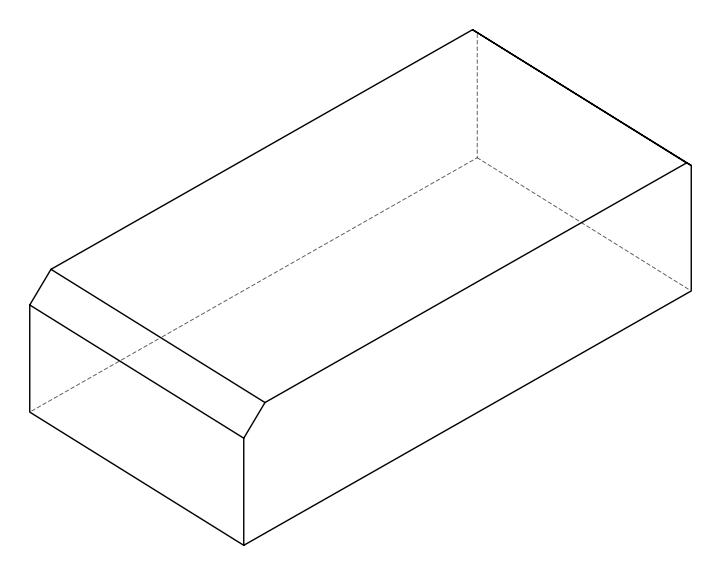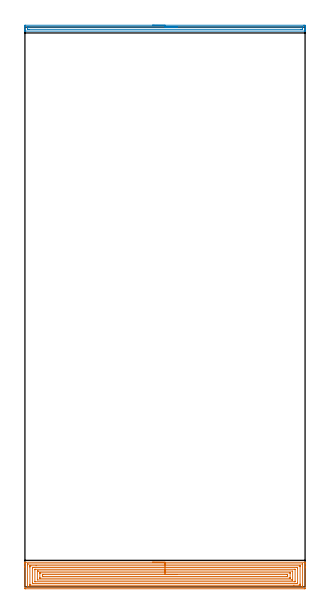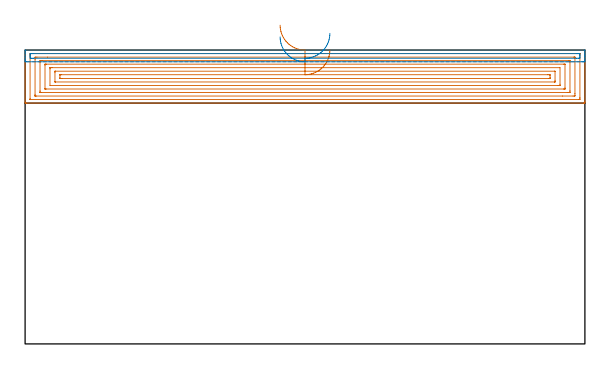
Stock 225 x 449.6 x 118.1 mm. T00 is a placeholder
(PLAN: 2 operations, 0 tool changes, 18.5 min)
(1 AREA_MILL | FG_CHAMFER_SURFACE | UGT0205_001 | 14.72 min | 51034 mm3)
(2 AREA_MILL_1 | FG_CHAMFER_SURFACE_1 | UGT0205_001 | 3.78 min | 2488 mm3)
(TOOL UGT0205_001 | Chamfer Mill 20 x 3 x 45 deg. | D20 FL50 Z2)
(OP 1 AREA_MILL)
G17 G21 G94 G90
T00 M6
G54
G17 G0 G90 X102.5 Y19.8 S1061 M3
G43 Z128.1 H0
G94 G1 X102.538 Z127.228 F250.
X102.652 Z126.363
X102.841 Z125.512
X103.103 Z124.68
X103.437 Z123.874
X103.84 Z123.1
X104.308 Z122.364
X104.84 Z121.672
X105.429 Z121.029
X106.072 Z120.439
X106.764 Z119.908
X107.5 Z119.44
X108.274 Z119.037
X109.08 Z118.703
X109.912 Z118.441
X110.764 Z118.252
X111.628 Z118.138
X112.5 Z118.1
X224.851
X224.991 Y19.797 Z118.088
X224.993 Y19.786 Z118.077
X225. Y19.476 Z117.775
Y19.021 Z117.32
Y18.431 Z116.726
Y16.368 Z114.665
Y15.779 Z114.074
Y15.19 Z113.485
Y-1.015 Z97.282
X224.998 Y-1.311 Z96.986
X224.99 Y-1.492 Z96.806
X224.808 Y-1.499 Z96.799
X224.405 Y-1.5 Z96.8
X0.595
X0.189 Y-1.496 Z96.802
X0.01 Y-1.491 Z96.806
X0. Y-1.309 Z96.988
Y15.779 Z114.074
Y16.368 Z114.665
Y16.663 Z114.96
Y18.431 Z116.726
Y19.021 Z117.32
Y19.476 Z117.775
X0.007 Y19.786 Z118.077
X0.009 Y19.797 Z118.088
X0.149 Y19.8 Z118.1
X112.5
Y18.386 Z116.686
X222.843 Y18.385 Z116.685
X222.93 Y18.384 Z116.684
X222.973 Y18.381 Z116.681
X222.987 Y18.379 Z116.679
X222.99 Y18.369 Z116.669
X222.995 Y18.272 Z116.572
X222.999 Y18.057 Z116.357
Y0.753 Z99.053
X222.998 Y0.381 Z98.681
X222.99 Y0.004 Z98.304
X222.983 Y-0.079 Z98.221
X222.939 Y-0.081 Z98.219
X222.834 Y-0.084 Z98.216
X222.622 Y-0.086 Z98.214
X222.577
X2.157 Y-0.085 Z98.215
X2.07 Y-0.084 Z98.216
X2.027 Y-0.081 Z98.219
X2.013 Y-0.079 Z98.221
X2.01 Y-0.069 Z98.231
X2.005 Y0.028 Z98.328
X2.001 Y0.243 Z98.543
Y17.547 Z115.847
X2.002 Y17.919 Z116.219
X2.01 Y18.296 Z116.596
X2.017 Y18.379 Z116.679
X2.061 Y18.381 Z116.681
X2.166 Y18.384 Z116.684
X2.378 Y18.386 Z116.686
X2.423
X112.5
Y16.971 Z115.271
X220.528
X220.839 Y16.97 Z115.27
X220.942 Y16.968 Z115.268
X220.978 Y16.965 Z115.265
X220.99 Y16.963 Z115.263
X220.993 Y16.929 Z115.229
X220.997 Y16.823 Z115.123
X220.999 Y16.663 Z114.963
X221. Y16.503 Z114.803
Y2.361 Z100.661
X220.998 Y1.637 Z99.937
X220.995 Y1.482 Z99.782
X220.985 Y1.336 Z99.636
X220.839 Y1.334 Z99.634
X220.257 Y1.33 Z99.63
X216.023 Y1.329 Z99.629
X4.472
X4.161 Y1.33 Z99.63
X4.058 Y1.332 Z99.632
X4.022 Y1.335 Z99.635
X4.01 Y1.337 Z99.637
X4.007 Y1.371 Z99.671
X4.003 Y1.477 Z99.777
X4.001 Y1.637 Z99.937
X4. Y1.797 Z100.097
Y15.939 Z114.239
X4.002 Y16.663 Z114.963
X4.005 Y16.818 Z115.118
X4.015 Y16.964 Z115.264
X4.161 Y16.966 Z115.266
X4.743 Y16.97 Z115.27
X8.973 Y16.971 Z115.271
X112.5
Y15.557 Z113.857
X218.388
X218.903 Y15.555 Z113.855
X218.958 Y15.553 Z113.853
X218.989 Y15.551 Z113.851
X218.992 Y15.511 Z113.811
X218.997 Y15.324 Z113.624
X219. Y14.95 Z113.25
Y3.405 Z101.705
X218.994 Y2.99 Z101.29
X218.99 Y2.784 Z101.084
X218.978 Y2.749 Z101.049
X218.927 Y2.747 Z101.047
X218.83 Y2.744 Z101.044
X218.164 Y2.743 Z101.043
X217.94
X6.612
X6.097 Y2.745 Z101.045
X6.042 Y2.747 Z101.047
X6.011 Y2.749 Z101.049
X6.008 Y2.789 Z101.089
X6.003 Y2.976 Z101.276
X6. Y3.35 Z101.65
Y14.895 Z113.195
X6.006 Y15.31 Z113.61
X6.01 Y15.516 Z113.816
X6.022 Y15.551 Z113.851
X6.073 Y15.553 Z113.853
X6.17 Y15.556 Z113.856
X6.836 Y15.557 Z113.857
X7.06
X112.5
Y14.143 Z112.443
X216.513
X216.779 Y14.14 Z112.44
X216.955 Y14.136 Z112.436
X216.992 Y14.132 Z112.432
X216.995 Y14.124 Z112.424
X216.998 Y14.099 Z112.399
X216.999 Y14.011 Z112.311
X217. Y4.558 Z102.858
X216.998 Y4.289 Z102.589
X216.995 Y4.212 Z102.512
X216.99 Y4.176 Z102.476
X216.982 Y4.164 Z102.464
X216.912 Y4.162 Z102.462
X216.646 Y4.158 Z102.458
X216.513 Y4.157 Z102.457
X8.487
X8.221 Y4.16 Z102.46
X8.045 Y4.164 Z102.464
X8.008 Y4.168 Z102.468
X8.005 Y4.176 Z102.476
X8.002 Y4.201 Z102.501
X8.001 Y4.289 Z102.589
X8. Y13.742 Z112.042
X8.002 Y14.011 Z112.311
X8.005 Y14.088 Z112.388
X8.01 Y14.124 Z112.424
X8.018 Y14.136 Z112.436
X8.088 Y14.138 Z112.438
X8.354 Y14.142 Z112.442
X8.487 Y14.143 Z112.443
X112.5
Y12.729 Z111.029
X214.999
Y6.056 Z104.356
X214.997 Y5.66 Z103.96
X214.99 Y5.601 Z103.901
X214.986 Y5.578 Z103.878
X214.963 Y5.576 Z103.876
X214.842 Y5.574 Z103.874
X214.597 Y5.572 Z103.872
X214.195 Y5.571 Z103.871
X10.001
Y12.244 Z110.544
X10.003 Y12.64 Z110.94
X10.01 Y12.699 Z110.999
X10.014 Y12.722 Z111.022
X10.037 Y12.724 Z111.024
X10.158 Y12.726 Z111.026
X10.403 Y12.728 Z111.028
X10.805 Y12.729 Z111.029
X112.5
Y11.315 Z109.615
X212.814 Y11.314 Z109.614
X212.86 Y11.313 Z109.613
X212.986 Y11.308 Z109.608
X212.997 Y11.269 Z109.569
X212.999 Y11.255 Z109.555
Y7.455 Z105.755
X212.993 Y7.086 Z105.386
X212.989 Y6.991 Z105.291
X212.971 Y6.989 Z105.289
X212.919 Y6.986 Z105.286
X212.814 Y6.985 Z105.285
X12.186 Y6.986 Z105.286
X12.14
X12.014 Y6.992 Z105.292
X12.003 Y7.031 Z105.331
X12.001 Y7.045 Z105.345
Y10.845 Z109.145
X12.007 Y11.215 Z109.515
X12.011 Y11.309 Z109.609
X12.029 Y11.311 Z109.611
X12.081 Y11.314 Z109.614
X12.186 Y11.315 Z109.615
X112.5
Y9.9 Z108.2
X210.139
X210.72 Y9.899 Z108.199
X210.893 Y9.897 Z108.197
X210.945 Y9.894 Z108.194
X210.99 Y9.889 Z108.189
X211. Y9.592 Z107.892
Y8.738 Z107.038
X210.999 Y8.495 Z106.795
X210.997 Y8.441 Z106.741
X210.994 Y8.416 Z106.716
X210.992 Y8.408 Z106.708
X210.967 Y8.406 Z106.706
X210.761 Y8.402 Z106.702
X210.449 Y8.4 Z106.7
X14.861
X14.28 Y8.401 Z106.701
X14.107 Y8.403 Z106.703
X14.055 Y8.406 Z106.706
X14.01 Y8.411 Z106.711
X14. Y8.708 Z107.008
X14.001 Y9.805 Z108.105
X14.003 Y9.859 Z108.159
X14.006 Y9.884 Z108.184
X14.008 Y9.892 Z108.192
X14.033 Y9.894 Z108.194
X14.239 Y9.898 Z108.198
X14.551 Y9.9 Z108.2
X112.5
X113.372 Z108.238
X114.236 Z108.352
X115.088 Z108.541
X115.92 Z108.804
X116.726 Z109.137
X117.5 Z109.54
X118.236 Z110.009
X118.928 Z110.54
X119.571 Z111.129
X120.16 Z111.773
X120.692 Z112.465
X121.16 Z113.2
X121.563 Z113.974
X121.897 Z114.78
X122.159 Z115.612
X122.348 Z116.464
X122.462 Z117.329
X122.5 Z118.2
G0 Z128.1
M5
M2
(OP 2 AREA_MILL_1)
G17 G21 G94 G90
T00 M6
G54
G17 G0 G90 X102.5 Y451.1 S1061 M3
G43 Z128.1 H0
Z123.4
G94 G1 X102.538 Z122.528 F250.
X102.652 Z121.664
X102.841 Z120.812
X103.103 Z119.98
X103.437 Z119.174
X103.84 Z118.4
X104.308 Z117.664
X104.84 Z116.972
X105.429 Z116.329
X106.072 Z115.74
X106.764 Z115.209
X107.5 Z114.74
X108.274 Z114.337
X109.08 Z114.003
X109.912 Z113.741
X110.764 Z113.552
X111.628 Z113.438
X112.5 Z113.4
X223.834
X224.405 Y451.098 Z113.402
X224.969 Y451.093 Z113.403
X224.993 Y451.091 Z113.405
X225. Y450.53 Z113.965
Y450.233 Z114.261
Y449.64 Z114.854
Y449.047 Z115.45
Y448.75 Z115.746
Y448.157 Z116.339
Y447.86 Z116.635
Y447.266 Z117.233
Y446.78 Z117.719
Y446.442 Z118.049
X224.991 Y446.403 Z118.088
X224.852 Y446.4 Z118.1
X0.149
X0.01 Y446.403 Z118.088
X0.007 Y446.44 Z118.052
X0. Y446.78 Z117.719
Y447.266 Z117.233
Y447.86 Z116.635
Y449.047 Z115.45
Y449.64 Z114.854
Y450.233 Z114.261
X0.002 Y450.53 Z113.965
X0.007 Y451.091 Z113.405
X0.031 Y451.093 Z113.403
X0.595 Y451.1 Z113.4
X112.5
Y449.686 Z114.814
X221.73
X222.579 Y449.683 Z114.817
X222.622 Y449.68 Z114.82
X222.99 Y449.64 Z114.86
X222.997 Y449.266 Z115.234
X222.998 Y448.75 Z115.75
Y448.375 Z116.125
X222.99 Y447.86 Z116.64
X222.662 Y447.82 Z116.68
X222.622 Y447.818 Z116.682
X221.776 Y447.814 Z116.686
X221.73
X3.27
X2.421 Y447.817 Z116.683
X2.378 Y447.82 Z116.68
X2.01 Y447.86 Z116.64
X2.003 Y448.234 Z116.266
X2.002 Y448.75 Z115.75
Y449.125 Z115.375
X2.01 Y449.64 Z114.86
X2.338 Y449.68 Z114.82
X2.378 Y449.682 Z114.818
X3.224 Y449.686 Z114.814
X3.27
X112.5
X113.372 Z114.852
X114.236 Z114.966
X115.088 Z115.155
X115.92 Z115.417
X116.726 Z115.751
X117.5 Z116.154
X118.236 Z116.623
X118.928 Z117.154
X119.571 Z117.743
X120.16 Z118.386
X120.692 Z119.078
X121.16 Z119.814
X121.563 Z120.588
X121.897 Z121.394
X122.159 Z122.226
X122.348 Z123.078
X122.462 Z123.943
X122.5 Z124.814
G0 Z128.1
M5
M2
